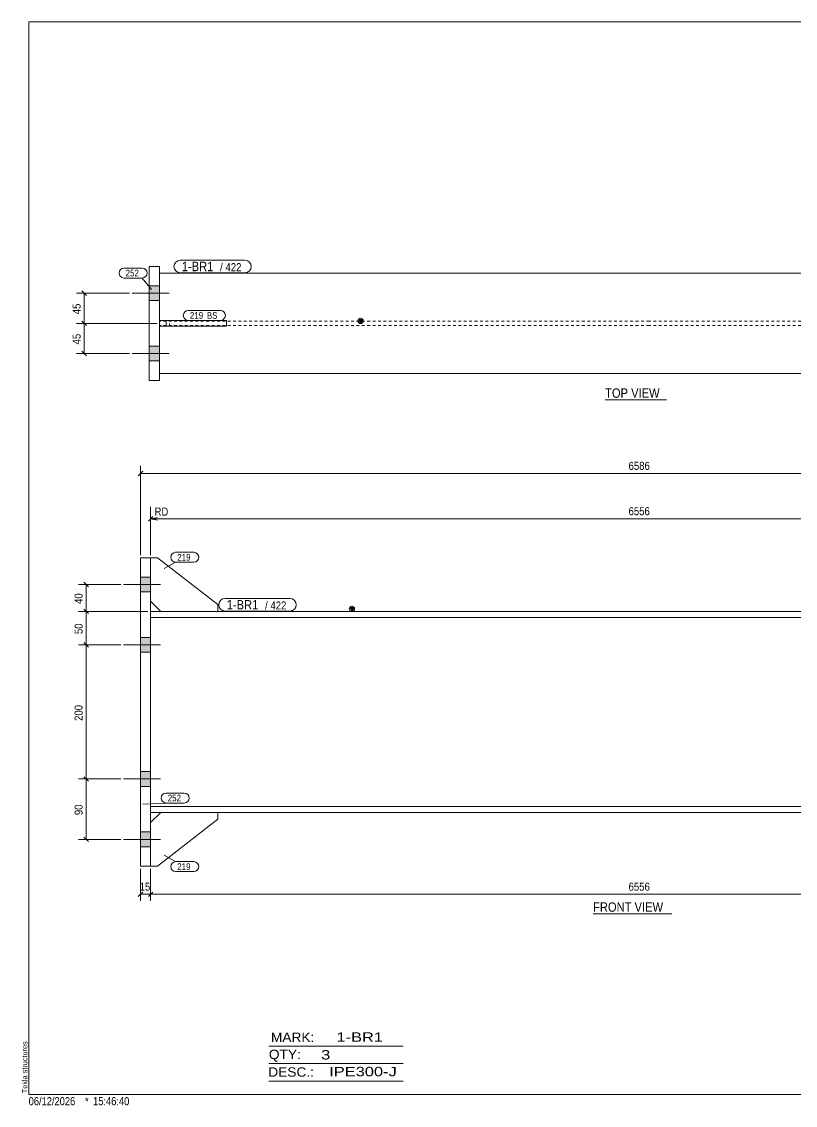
# Model space of a CAD drawing. Header units: millimetres. Extents: x 2 to 579, y 1 to 405.
# Drawn here: x 2.4 to 290.7, y 1 to 405 of the extents above; entities that cross this region are included whole.
import ezdxf

# ---------------------------------------------------------------- set-up
doc = ezdxf.new("R2010")
doc.units = ezdxf.units.MM
doc.linetypes.add('XKITLINE00', pattern=[0])
doc.linetypes.add('XKITLINE01', pattern=[4, 1, -1, 1, -1])
for name, color, linetype, lineweight in [('Bolt', 3, 'Continuous', 0), ('Dimensions', 7, 'Continuous', 0), ('DrawingSheet', 5, 'Continuous', 0), ('OtherObjectType', 7, 'Continuous', 0), ('Part', 2, 'Continuous', 0), ('PartMark', 7, 'Continuous', 0)]:
    doc.layers.add(name, color=color, linetype=linetype, lineweight=lineweight)
doc.styles.add('ARIAL', font='ARIAL.TTF')
doc.styles.add('ARIAL_NARROW', font='ARIALN.TTF')

# ---------------------------------------------------------------- blocks, each defined once
blk = doc.blocks.new('*A2')
at = {"layer": 'Bolt'}
for points in [[(50.45, 192.38), (46.7, 192.38), (46.7, 197.88), (50.45, 197.88)], [(50.45, 192.38), (46.7, 192.38), (46.7, 197.88), (50.45, 197.88)], [(50.45, 169.88), (46.7, 169.88), (46.7, 175.38), (50.45, 175.38)], [(50.45, 169.88), (46.7, 169.88), (46.7, 175.38), (50.45, 175.38)], [(50.45, 119.88), (46.7, 119.88), (46.7, 125.38), (50.45, 125.38)], [(50.45, 119.88), (46.7, 119.88), (46.7, 125.38), (50.45, 125.38)], [(50.45, 97.38), (46.7, 97.38), (46.7, 102.88), (50.45, 102.88)], [(50.45, 97.38), (46.7, 97.38), (46.7, 102.88), (50.45, 102.88)]]:
    blk.add_hatch(color=3, dxfattribs=at).paths.add_polyline_path(points, flags=17)
at = {"layer": 'Bolt', "color": 3, "linetype": 'XKITLINE00', "lineweight": 0}
for p, q in [((40.32, 195.13), (54.07, 195.13)), ((40.32, 195.13), (54.07, 195.13)), ((46.7, 197.88), (50.45, 197.88)), ((46.7, 197.88), (50.45, 197.88)), ((46.7, 192.38), (50.45, 192.38)), ((46.7, 192.38), (50.45, 192.38)), ((46.7, 175.38), (50.45, 175.38)), ((46.7, 175.38), (50.45, 175.38)), ((40.32, 172.63), (54.07, 172.63)), ((40.32, 172.63), (54.07, 172.63)), ((46.7, 169.88), (50.45, 169.88)), ((46.7, 169.88), (50.45, 169.88)), ((46.7, 125.38), (50.45, 125.38)), ((46.7, 125.38), (50.45, 125.38)), ((40.32, 122.63), (54.07, 122.63)), ((40.32, 122.63), (54.07, 122.63)), ((46.7, 119.88), (50.45, 119.88)), ((46.7, 119.88), (50.45, 119.88)), ((46.7, 102.88), (50.45, 102.88)), ((46.7, 102.88), (50.45, 102.88)), ((40.32, 100.13), (54.07, 100.13)), ((40.32, 100.13), (54.07, 100.13)), ((46.7, 97.38), (50.45, 97.38)), ((46.7, 97.38), (50.45, 97.38))]:
    blk.add_line(p, q, dxfattribs=at)
blk = doc.blocks.new('*A3')
at = {"layer": 'Part'}
blk.add_hatch(color=2, dxfattribs=at).paths.add_polyline_path([(124.65, 186.53), (126.25, 186.53), (125.45, 185.13)], flags=17)
at = {"layer": 'Part', "color": 2, "linetype": 'XKITLINE00', "lineweight": 0}
for p, q in [((125.45, 185.13), (124.65, 186.53)), ((124.65, 186.53), (126.25, 186.53)), ((126.25, 186.53), (125.45, 185.13)), ((232.95, 185.13), (50.45, 185.13)), ((232.95, 182.88), (50.45, 182.88)), ((415.55, 185.13), (233.05, 185.13)), ((415.55, 182.88), (233.05, 182.88)), ((232.95, 112.38), (50.45, 112.38)), ((50.45, 110.13), (232.95, 110.13)), ((415.55, 112.38), (233.05, 112.38)), ((233.05, 110.13), (415.55, 110.13))]:
    blk.add_line(p, q, dxfattribs=at)
at = {"layer": 'Part', "color": 7, "linetype": 'XKITLINE01', "lineweight": 0}
for p, q in [((50.45, 185.13), (50.45, 110.13)), ((415.55, 110.13), (415.55, 185.13))]:
    blk.add_line(p, q, dxfattribs=at)
at = {"layer": 'Part', "color": 2, "linetype": 'XKITLINE00', "lineweight": 0}
blk.add_circle((125.45, 186.03), 1, dxfattribs=at)
blk = doc.blocks.new('*A5')
at = {"layer": 'Part', "color": 2, "linetype": 'XKITLINE00', "lineweight": 0}
for p, q in [((54.2, 110.13), (50.45, 106.38)), ((75.45, 107.63), (75.45, 110.13)), ((52.95, 90.13), (75.45, 107.63)), ((50.45, 90.13), (52.95, 90.13))]:
    blk.add_line(p, q, dxfattribs=at)
at = {"layer": 'Part', "color": 7, "linetype": 'XKITLINE01', "lineweight": 0}
for p, q in [((75.45, 110.13), (54.2, 110.13)), ((50.45, 106.38), (50.45, 90.13))]:
    blk.add_line(p, q, dxfattribs=at)
blk = doc.blocks.new('*A8')
at = {"layer": 'Part', "color": 2, "linetype": 'XKITLINE00', "lineweight": 0}
for p, q in [((50.45, 205.13), (52.95, 205.13)), ((52.95, 205.13), (75.45, 187.63)), ((50.45, 188.88), (54.2, 185.13)), ((75.45, 185.13), (75.45, 187.63))]:
    blk.add_line(p, q, dxfattribs=at)
at = {"layer": 'Part', "color": 7, "linetype": 'XKITLINE01', "lineweight": 0}
for p, q in [((50.45, 205.13), (50.45, 188.88)), ((54.2, 185.13), (75.45, 185.13))]:
    blk.add_line(p, q, dxfattribs=at)
blk = doc.blocks.new('*A9')
at = {"layer": 'Part', "color": 2, "linetype": 'XKITLINE00', "lineweight": 0}
for p, q in [((46.7, 90.13), (46.7, 205.13)), ((50.45, 205.13), (46.7, 205.13)), ((50.45, 90.13), (50.45, 205.13)), ((50.45, 90.13), (46.7, 90.13))]:
    blk.add_line(p, q, dxfattribs=at)
blk = doc.blocks.new('*A11')
at = {"layer": 'Bolt'}
for points in [[(49.95, 306.52), (53.7, 306.52), (53.7, 301.02), (49.95, 301.02)], [(49.95, 306.52), (53.7, 306.52), (53.7, 301.02), (49.95, 301.02)], [(49.95, 306.52), (53.7, 306.52), (53.7, 301.02), (49.95, 301.02)], [(49.95, 306.52), (53.7, 306.52), (53.7, 301.02), (49.95, 301.02)], [(49.95, 284.02), (53.7, 284.02), (53.7, 278.52), (49.95, 278.52)], [(49.95, 284.02), (53.7, 284.02), (53.7, 278.52), (49.95, 278.52)], [(49.95, 284.02), (53.7, 284.02), (53.7, 278.52), (49.95, 278.52)], [(49.95, 284.02), (53.7, 284.02), (53.7, 278.52), (49.95, 278.52)]]:
    blk.add_hatch(color=3, dxfattribs=at).paths.add_polyline_path(points, flags=17)
at = {"layer": 'Bolt', "color": 3, "linetype": 'XKITLINE00', "lineweight": 0}
for p, q in [((43.57, 303.77), (57.32, 303.77)), ((43.57, 303.77), (57.32, 303.77)), ((43.57, 303.77), (57.32, 303.77)), ((43.57, 303.77), (57.32, 303.77)), ((49.95, 306.52), (53.7, 306.52)), ((49.95, 306.52), (53.7, 306.52)), ((49.95, 306.52), (53.7, 306.52)), ((49.95, 306.52), (53.7, 306.52)), ((49.95, 301.02), (53.7, 301.02)), ((49.95, 301.02), (53.7, 301.02)), ((49.95, 301.02), (53.7, 301.02)), ((49.95, 301.02), (53.7, 301.02)), ((49.95, 284.02), (53.7, 284.02)), ((49.95, 284.02), (53.7, 284.02)), ((49.95, 284.02), (53.7, 284.02)), ((49.95, 284.02), (53.7, 284.02)), ((43.57, 281.27), (57.32, 281.27)), ((43.57, 281.27), (57.32, 281.27)), ((43.57, 281.27), (57.32, 281.27)), ((43.57, 281.27), (57.32, 281.27)), ((49.95, 278.52), (53.7, 278.52)), ((49.95, 278.52), (53.7, 278.52)), ((49.95, 278.52), (53.7, 278.52)), ((49.95, 278.52), (53.7, 278.52))]:
    blk.add_line(p, q, dxfattribs=at)
blk = doc.blocks.new('*A12')
at = {"layer": 'Part'}
blk.add_hatch(color=2, dxfattribs=at).paths.add_polyline_path([(127.9, 293.92), (129.5, 293.92), (128.7, 292.52)], flags=17)
at = {"layer": 'Part', "color": 2, "linetype": 'XKITLINE00', "lineweight": 0}
for p, q in [((53.7, 311.27), (236.2, 311.27)), ((236.3, 311.27), (418.8, 311.27)), ((128.7, 292.52), (127.9, 293.92)), ((127.9, 293.92), (129.5, 293.92)), ((129.5, 293.92), (128.7, 292.52)), ((53.7, 273.77), (236.2, 273.77)), ((236.3, 273.77), (418.8, 273.77))]:
    blk.add_line(p, q, dxfattribs=at)
at = {"layer": 'Part', "color": 7, "linetype": 'XKITLINE01', "lineweight": 0}
for p, q in [((53.7, 311.27), (53.7, 273.77)), ((418.8, 273.77), (418.8, 311.27)), ((236.2, 293.33), (53.7, 293.33)), ((236.2, 291.71), (53.7, 291.71)), ((418.8, 293.33), (236.3, 293.33)), ((418.8, 291.71), (236.3, 291.71))]:
    blk.add_line(p, q, dxfattribs=at)
at = {"layer": 'Part', "color": 2, "linetype": 'XKITLINE00', "lineweight": 0}
blk.add_circle((128.7, 293.42), 1, dxfattribs=at)
blk = doc.blocks.new('*A14')
at = {"layer": 'Part', "color": 7, "linetype": 'XKITLINE01', "lineweight": 0}
for p, q in [((53.7, 291.52), (53.7, 293.52)), ((53.7, 293.52), (78.7, 293.52)), ((78.7, 291.52), (53.7, 291.52)), ((56.2, 291.52), (56.2, 293.52)), ((57.45, 291.52), (57.45, 293.52)), ((78.7, 293.52), (78.7, 291.52))]:
    blk.add_line(p, q, dxfattribs=at)
blk = doc.blocks.new('*A17')
at = {"layer": 'Part', "color": 2, "linetype": 'XKITLINE00', "lineweight": 0}
for p, q in [((53.7, 291.52), (53.7, 293.52)), ((53.7, 293.52), (78.7, 293.52)), ((78.7, 291.52), (53.7, 291.52)), ((56.2, 293.52), (56.2, 291.52)), ((78.7, 293.52), (78.7, 291.52))]:
    blk.add_line(p, q, dxfattribs=at)
at = {"layer": 'Part', "color": 7, "linetype": 'XKITLINE01', "lineweight": 0}
blk.add_line((57.45, 291.52), (57.45, 293.52), dxfattribs=at)
blk = doc.blocks.new('*A18')
at = {"layer": 'Part', "color": 2, "linetype": 'XKITLINE00', "lineweight": 0}
for p, q in [((49.95, 313.77), (53.7, 313.77)), ((49.95, 271.27), (49.95, 313.77)), ((53.7, 313.77), (53.7, 271.27)), ((53.7, 271.27), (49.95, 271.27))]:
    blk.add_line(p, q, dxfattribs=at)
blk = doc.blocks.new('*A19')
at = {"layer": 'DrawingSheet', "color": 5, "linetype": 'XKITLINE00', "lineweight": 0}
for p, q in [((579, 405), (5, 405)), ((5, 405), (5, 5)), ((579, 5), (579, 405)), ((5, 5), (579, 5))]:
    blk.add_line(p, q, dxfattribs=at)
at = {"layer": 'DrawingSheet', "color": 5, "style": 'ARIAL', "width": 0.85}
blk.add_text('Tekla structures', height=2, rotation=90, dxfattribs=at).set_placement((4.5, 5.5))
blk = doc.blocks.new('*A23')
at = {"layer": 'OtherObjectType', "color": 6, "linetype": 'XKITLINE00', "lineweight": 0}
for p, q in [((94.5, 23), (144.5, 23)), ((94.5, 16.5), (144.5, 16.5)), ((94.5, 10), (144.5, 10))]:
    blk.add_line(p, q, dxfattribs=at)
at = {"layer": 'OtherObjectType', "color": 6, "style": 'ARIAL_NARROW'}
for s, width, p in [('MARK:', 1.275, (95.27, 24.58)), ('1-BR1', 1.525501, (119.69, 24.65)), ('QTY:', 1.275, (94.5, 18.19)), ('3', 1.525501, (113.99, 18.05)), ('DESC.:', 1.275, (94.29, 11.63)), ('IPE300-J', 1.525501, (117, 11.79))]:
    blk.add_text(s, height=3.5, dxfattribs=dict(at, width=width)).set_placement(p)
blk = doc.blocks.new('*A26')
at = {"layer": 'OtherObjectType', "color": 7, "style": 'ARIAL_NARROW', "width": 1.008832}
for s, p in [('06/12/2026', (4.99, 1)), ('15:46:40', (29, 1)), ('*', (26, 1))]:
    blk.add_text(s, height=3, dxfattribs=at).set_placement(p)
blk = doc.blocks.new('*A27')
at = {"layer": 'Dimensions', "color": 7, "linetype": 'XKITLINE00', "lineweight": 0}
for p, q in [((46.7, 206.13), (46.7, 239.39)), ((419.3, 206.13), (419.3, 239.39)), ((47.55, 237.39), (45.85, 235.69)), ((46.7, 236.54), (419.3, 236.54)), ((420.15, 237.39), (418.45, 235.69))]:
    blk.add_line(p, q, dxfattribs=at)
at = {"layer": 'Dimensions', "color": 3}
for p in [(46.7, 236.54), (419.3, 236.54)]:
    blk.add_point(p, dxfattribs=at)
at = {"layer": 'Dimensions', "color": 3, "style": 'ARIAL', "width": 0.85}
blk.add_text('6586', height=3, dxfattribs=at).set_placement((228.55, 237.89))
blk = doc.blocks.new('*A28')
at = {"layer": 'Dimensions', "color": 7, "linetype": 'XKITLINE00', "lineweight": 0}
for p, q in [((46.7, 89.13), (46.7, 77.23)), ((50.45, 89.13), (50.45, 77.23)), ((47.55, 80.48), (45.85, 78.78)), ((46.7, 79.63), (50.45, 79.63)), ((51.3, 80.48), (49.6, 78.78))]:
    blk.add_line(p, q, dxfattribs=at)
at = {"layer": 'Dimensions', "color": 3}
for p in [(46.7, 79.63), (50.45, 79.63)]:
    blk.add_point(p, dxfattribs=at)
at = {"layer": 'Dimensions', "color": 3, "style": 'ARIAL', "width": 0.85}
blk.add_text('15', height=3, dxfattribs=at).set_placement((46.35, 80.98))
blk = doc.blocks.new('*A29')
at = {"layer": 'Dimensions', "color": 7, "linetype": 'XKITLINE00', "lineweight": 0}
for p, q in [((415.55, 109.13), (415.55, 77.23)), ((50.45, 89.13), (50.45, 77.23)), ((51.3, 80.48), (49.6, 78.78)), ((50.45, 79.63), (415.55, 79.63)), ((416.4, 80.48), (414.7, 78.78))]:
    blk.add_line(p, q, dxfattribs=at)
at = {"layer": 'Dimensions', "color": 3}
for p in [(50.45, 79.63), (415.55, 79.63)]:
    blk.add_point(p, dxfattribs=at)
at = {"layer": 'Dimensions', "color": 3, "style": 'ARIAL', "width": 0.85}
blk.add_text('6556', height=3, dxfattribs=at).set_placement((228.55, 80.98))
blk = doc.blocks.new('*A31')
at = {"layer": 'Dimensions', "color": 7, "linetype": 'XKITLINE00', "lineweight": 0}
for p, q in [((50.45, 206.13), (50.45, 224.12)), ((50.45, 206.13), (50.45, 222.48)), ((415.55, 186.13), (415.55, 222.48)), ((51.3, 220.48), (49.6, 218.78)), ((52.95, 220.13), (50.45, 219.63)), ((50.45, 219.63), (415.55, 219.63)), ((52.95, 219.13), (50.45, 219.63)), ((57.67, 219.63), (50.45, 219.63)), ((416.4, 220.48), (414.7, 218.78))]:
    blk.add_line(p, q, dxfattribs=at)
at = {"layer": 'Dimensions', "color": 3}
for p in [(50.45, 219.63), (415.55, 219.63)]:
    blk.add_point(p, dxfattribs=at)
at = {"layer": 'Dimensions', "color": 7}
blk.add_point((50.45, 219.63), dxfattribs=at)
at = {"layer": 'Dimensions', "color": 3, "style": 'ARIAL', "width": 0.85}
for s, p in [('RD', (51.89, 220.83)), ('6556', (228.55, 220.98))]:
    blk.add_text(s, height=3, dxfattribs=at).set_placement(p)
blk.add_text('6556', height=3, rotation=90.0002, dxfattribs=at).set_placement((414.35, 209.43))
blk = doc.blocks.new('*A32')
at = {"layer": 'Dimensions', "color": 7, "linetype": 'XKITLINE00', "lineweight": 0}
for p, q in [((39.32, 122.63), (23.6, 122.63)), ((25.6, 123.48), (27.3, 121.78)), ((26.45, 100.13), (26.45, 122.63)), ((39.32, 100.13), (23.6, 100.13)), ((25.6, 100.98), (27.3, 99.28))]:
    blk.add_line(p, q, dxfattribs=at)
at = {"layer": 'Dimensions', "color": 3}
for p in [(26.45, 122.63), (26.45, 100.13)]:
    blk.add_point(p, dxfattribs=at)
at = {"layer": 'Dimensions', "color": 3, "style": 'ARIAL', "width": 0.85}
blk.add_text('90', height=3, rotation=90.0002, dxfattribs=at).set_placement((25.1, 109.16))
blk = doc.blocks.new('*A33')
at = {"layer": 'Dimensions', "color": 7, "linetype": 'XKITLINE00', "lineweight": 0}
for p, q in [((39.32, 172.63), (23.6, 172.63)), ((25.6, 173.48), (27.3, 171.78)), ((26.45, 122.63), (26.45, 172.63)), ((39.32, 122.63), (23.6, 122.63)), ((25.6, 123.48), (27.3, 121.78))]:
    blk.add_line(p, q, dxfattribs=at)
at = {"layer": 'Dimensions', "color": 3}
for p in [(26.45, 172.63), (26.45, 122.63)]:
    blk.add_point(p, dxfattribs=at)
at = {"layer": 'Dimensions', "color": 3, "style": 'ARIAL', "width": 0.85}
blk.add_text('200', height=3, rotation=90.0002, dxfattribs=at).set_placement((25.1, 144.29))
blk = doc.blocks.new('*A34')
at = {"layer": 'Dimensions', "color": 7, "linetype": 'XKITLINE00', "lineweight": 0}
for p, q in [((25.6, 185.98), (27.3, 184.28)), ((49.45, 185.13), (23.6, 185.13)), ((26.45, 172.63), (26.45, 185.13)), ((39.32, 172.63), (23.6, 172.63)), ((25.6, 173.48), (27.3, 171.78))]:
    blk.add_line(p, q, dxfattribs=at)
at = {"layer": 'Dimensions', "color": 3}
for p in [(26.45, 185.13), (26.45, 172.63)]:
    blk.add_point(p, dxfattribs=at)
at = {"layer": 'Dimensions', "color": 3, "style": 'ARIAL', "width": 0.85}
blk.add_text('50', height=3, rotation=90.0002, dxfattribs=at).set_placement((25.1, 176.66))
blk = doc.blocks.new('*A35')
at = {"layer": 'Dimensions', "color": 7, "linetype": 'XKITLINE00', "lineweight": 0}
for p, q in [((39.32, 195.13), (23.6, 195.13)), ((25.6, 195.98), (27.3, 194.28)), ((26.45, 185.13), (26.45, 195.13)), ((25.6, 185.98), (27.3, 184.28)), ((49.45, 185.13), (23.6, 185.13))]:
    blk.add_line(p, q, dxfattribs=at)
at = {"layer": 'Dimensions', "color": 3}
for p in [(26.45, 195.13), (26.45, 185.13)]:
    blk.add_point(p, dxfattribs=at)
at = {"layer": 'Dimensions', "color": 3, "style": 'ARIAL', "width": 0.85}
blk.add_text('40', height=3, rotation=90.0002, dxfattribs=at).set_placement((25.1, 187.91))
blk = doc.blocks.new('*A40')
at = {"layer": 'PartMark', "color": 7, "linetype": 'XKITLINE00', "lineweight": 0}
for p, q in [((56.22, 117.38), (62.98, 117.38)), ((47.52, 113.21), (56.22, 113.68)), ((56.22, 113.68), (62.98, 113.68))]:
    blk.add_line(p, q, dxfattribs=at)
for centre, start, end in [((56.22, 115.53), 90, 270), ((62.98, 115.53), 270, 90)]:
    blk.add_arc(centre, 1.85, start, end, dxfattribs=at)
at = {"layer": 'PartMark', "color": 3, "style": 'ARIAL', "width": 0.85}
blk.add_text('252', height=2.5, dxfattribs=at).set_placement((56.82, 114.28))
blk = doc.blocks.new('*A41')
at = {"layer": 'PartMark', "color": 7, "linetype": 'XKITLINE00', "lineweight": 0}
for p, q in [((59.77, 207.15), (66.53, 207.15)), ((55.52, 201.06), (59.77, 203.45)), ((59.77, 203.45), (66.53, 203.45))]:
    blk.add_line(p, q, dxfattribs=at)
for centre, start, end in [((59.77, 205.3), 90, 270), ((66.53, 205.3), 270, 90)]:
    blk.add_arc(centre, 1.85, start, end, dxfattribs=at)
at = {"layer": 'PartMark', "color": 3, "style": 'ARIAL', "width": 0.85}
blk.add_text('219', height=2.5, dxfattribs=at).set_placement((60.37, 204.05))
blk = doc.blocks.new('*A44')
at = {"layer": 'PartMark', "color": 7, "linetype": 'XKITLINE00', "lineweight": 0}
for p, q in [((55.52, 94.21), (59.77, 91.81)), ((59.77, 91.81), (66.53, 91.81)), ((59.77, 88.11), (66.53, 88.11))]:
    blk.add_line(p, q, dxfattribs=at)
for centre, start, end in [((59.77, 89.96), 90, 270), ((66.53, 89.96), 270, 90)]:
    blk.add_arc(centre, 1.85, start, end, dxfattribs=at)
at = {"layer": 'PartMark', "color": 3, "style": 'ARIAL', "width": 0.85}
blk.add_text('219', height=2.5, dxfattribs=at).set_placement((60.37, 88.71))
blk = doc.blocks.new('*A46')
at = {"layer": 'PartMark', "color": 7, "linetype": 'XKITLINE00', "lineweight": 0}
for p, q in [((78.2, 189.93), (102.37, 189.93)), ((78.2, 185.23), (102.37, 185.23))]:
    blk.add_line(p, q, dxfattribs=at)
for centre, start, end in [((78.2, 187.58), 90, 270), ((102.37, 187.58), 270, 90)]:
    blk.add_arc(centre, 2.35, start, end, dxfattribs=at)
at = {"layer": 'PartMark', "color": 1, "style": 'ARIAL', "width": 0.85}
blk.add_text('1-BR1', height=3.5, dxfattribs=at).set_placement((78.8, 185.83))
at = {"layer": 'PartMark', "color": 3, "style": 'ARIAL', "width": 0.85}
for s, p in [('/', (93.08, 185.83)), ('422', (95.09, 185.83))]:
    blk.add_text(s, height=3, dxfattribs=at).set_placement(p)
blk = doc.blocks.new('*A47')
at = {"layer": 'OtherObjectType', "color": 7, "linetype": 'XKITLINE00', "lineweight": 0}
blk.add_line((215.33, 72.38), (244.62, 72.38), dxfattribs=at)
at = {"layer": 'OtherObjectType', "color": 7, "style": 'ARIAL', "width": 0.85}
blk.add_text('FRONT VIEW', height=3.5, dxfattribs=at).set_placement((215.33, 73.13))
blk = doc.blocks.new('*A48')
at = {"layer": 'Dimensions', "color": 7, "linetype": 'XKITLINE00', "lineweight": 0}
for p, q in [((52.7, 292.52), (22.85, 292.52)), ((24.85, 293.37), (26.54, 291.67)), ((25.7, 281.27), (25.7, 292.52)), ((42.57, 281.27), (22.85, 281.27)), ((24.85, 282.12), (26.54, 280.42))]:
    blk.add_line(p, q, dxfattribs=at)
at = {"layer": 'Dimensions', "color": 3}
for p in [(25.7, 292.52), (25.7, 281.27)]:
    blk.add_point(p, dxfattribs=at)
at = {"layer": 'Dimensions', "color": 3, "style": 'ARIAL', "width": 0.85}
blk.add_text('45', height=3, rotation=90.0002, dxfattribs=at).set_placement((24.35, 284.67))
blk = doc.blocks.new('*A49')
at = {"layer": 'Dimensions', "color": 7, "linetype": 'XKITLINE00', "lineweight": 0}
for p, q in [((42.57, 303.77), (22.85, 303.77)), ((24.85, 304.62), (26.54, 302.92)), ((25.7, 292.52), (25.7, 303.77)), ((52.7, 292.52), (22.85, 292.52)), ((24.85, 293.37), (26.54, 291.67))]:
    blk.add_line(p, q, dxfattribs=at)
at = {"layer": 'Dimensions', "color": 3}
for p in [(25.7, 303.77), (25.7, 292.52)]:
    blk.add_point(p, dxfattribs=at)
at = {"layer": 'Dimensions', "color": 3, "style": 'ARIAL', "width": 0.85}
blk.add_text('45', height=3, rotation=90.0002, dxfattribs=at).set_placement((24.35, 295.92))
blk = doc.blocks.new('*A52')
at = {"layer": 'PartMark', "color": 7, "linetype": 'XKITLINE00', "lineweight": 0}
for p, q in [((40.51, 313.11), (47.27, 313.11)), ((40.51, 309.41), (47.27, 309.41)), ((50.77, 305.19), (47.27, 309.41))]:
    blk.add_line(p, q, dxfattribs=at)
for centre, start, end in [((40.51, 311.26), 90, 270), ((47.27, 311.26), 270, 90)]:
    blk.add_arc(centre, 1.85, start, end, dxfattribs=at)
at = {"layer": 'PartMark', "color": 3, "style": 'ARIAL', "width": 0.85}
blk.add_text('252', height=2.5, dxfattribs=at).set_placement((41.11, 310.01))
blk = doc.blocks.new('*A54')
at = {"layer": 'PartMark', "color": 7, "linetype": 'XKITLINE00', "lineweight": 0}
for p, q in [((61.45, 316.07), (85.61, 316.07)), ((61.45, 311.37), (85.61, 311.37))]:
    blk.add_line(p, q, dxfattribs=at)
for centre, start, end in [((61.45, 313.72), 90, 270), ((85.61, 313.72), 270, 90)]:
    blk.add_arc(centre, 2.35, start, end, dxfattribs=at)
at = {"layer": 'PartMark', "color": 1, "style": 'ARIAL', "width": 0.85}
blk.add_text('1-BR1', height=3.5, dxfattribs=at).set_placement((62.05, 311.97))
at = {"layer": 'PartMark', "color": 3, "style": 'ARIAL', "width": 0.85}
for s, p in [('/', (76.32, 311.97)), ('422', (78.34, 311.97))]:
    blk.add_text(s, height=3, dxfattribs=at).set_placement(p)
blk = doc.blocks.new('*A56')
at = {"layer": 'PartMark', "color": 7, "linetype": 'XKITLINE00', "lineweight": 0}
for p, q in [((64.48, 297.32), (76.45, 297.32)), ((64.48, 293.62), (76.45, 293.62))]:
    blk.add_line(p, q, dxfattribs=at)
for centre, start, end in [((64.48, 295.47), 90, 270), ((76.45, 295.47), 270, 90)]:
    blk.add_arc(centre, 1.85, start, end, dxfattribs=at)
at = {"layer": 'PartMark', "color": 3, "style": 'ARIAL', "width": 0.85}
for s, p in [('219', (65.08, 294.22)), ('BS', (71.4, 294.22))]:
    blk.add_text(s, height=2.5, dxfattribs=at).set_placement(p)
blk = doc.blocks.new('*A57')
at = {"layer": 'OtherObjectType', "color": 7, "linetype": 'XKITLINE00', "lineweight": 0}
blk.add_line((219.81, 264.02), (242.63, 264.02), dxfattribs=at)
at = {"layer": 'OtherObjectType', "color": 7, "style": 'ARIAL', "width": 0.85}
blk.add_text('TOP VIEW', height=3.5, dxfattribs=at).set_placement((219.81, 264.77))

msp = doc.modelspace()

# ---------------------------------------------------------------- block references
at = {"lineweight": 0}
for name in ['*A19', '*A54', '*A52', '*A18', '*A49', '*A11', '*A56', '*A48', '*A14', '*A17', '*A57', '*A27', '*A31', '*A41', '*A9', '*A8', '*A35', '*A2', '*A46', '*A34', '*A33', '*A32', '*A40', '*A29', '*A5', '*A44', '*A28', '*A47', '*A23', '*A26']:
    msp.add_blockref(name, (0, 0), dxfattribs=at)
at = {"layer": 'Part', "lineweight": 0}
for name in ['*A12', '*A3']:
    msp.add_blockref(name, (0, 0), dxfattribs=at)

doc.saveas('drawing.dxf')
